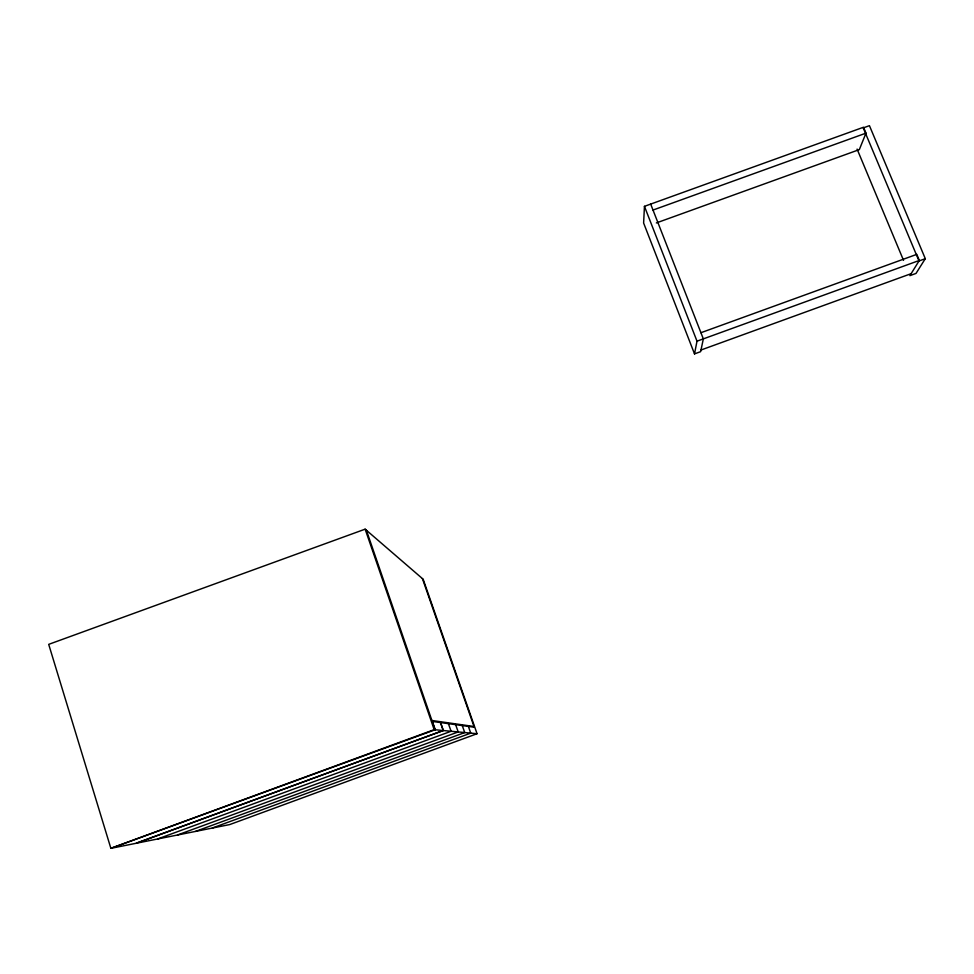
<?xml version="1.0" encoding="UTF-8"?>
<svg xmlns="http://www.w3.org/2000/svg" width="974" height="974" viewBox="0 0 974 974"><rect width="100%" height="100%" fill="white"/><g stroke="black" fill="none" stroke-linecap="round" stroke-linejoin="round"><path stroke-width="1.46" d="M656.354 222.936L859.324 149.606L865.983 133.146L863.5 127.241L644.447 206.342L643.619 223.022L694.511 353.891L700.647 351.663L703.338 338.879L650.681 204.09M694.511 353.891L697.007 341.18L644.447 206.342M700.927 332.718L916.79 254.36L919.334 260.448L909.911 275.642L916.01 273.426L925.3 258.682L869.441 125.67L863.244 127.898L918.421 259.571M110.866 848.33L434.173 729.66L477.053 733.726L474.813 727.298L432.322 721.43L435.195 729.757L110.866 848.33L48.7 644.362L365.14 529.162L423.154 579.226L474.557 726.58L431.908 720.492M477.053 733.726L229.718 824.576L212.295 828.058M697.007 341.18L919.334 260.448M919.018 260.971L925.3 258.682M701 350.007L911.14 273.67M653.018 210.055L865.983 133.146M113.715 847.77L136.007 843.314L443.231 730.524L440.479 722.55M157.825 838.943L177.329 835.047L458.218 731.937L455.613 724.644M177.536 835.01L195.433 831.431L464.744 732.558L462.248 725.557M195.64 831.394L212.113 828.095L470.759 733.13L468.36 726.409M857.096 149.095L903.531 260.35M422.412 578.58L474.009 726.507M448.381 723.645L451.108 731.267L157.593 838.991L136.263 843.253L443.328 730.524L440.577 722.562M366.382 530.233L435.098 729.745M365.14 529.162L434.173 729.66"/></g></svg>
